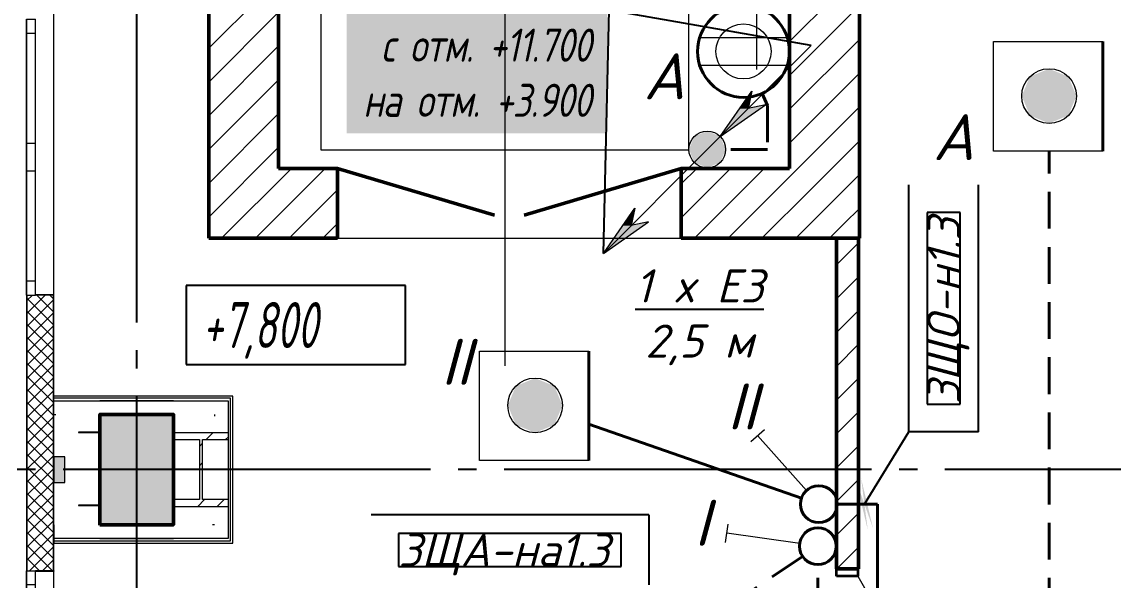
# Model space of a CAD drawing. Header units: millimetres. Extents: x 0 to 1286, y 0 to 420.
# Drawn here: x 91.9 to 151.3, y 273.6 to 303.9 of the extents above; entities that cross this region are included whole.
import ezdxf

# ---------------------------------------------------------------- set-up
doc = ezdxf.new("R2010")
doc.units = ezdxf.units.MM
for name, pattern in [('JIS_02_2.0', [3, 2, -1]), ('ГОСТ 2.303 5', [24, 20, -1.5, 1, -1.5]), ('СПКБ-0000-000-АР#003$0$Achse', [2300, 0, -800, 1500, 0]), ('СПКБ-0000-000-АР#003$0$Штриховая', [564.444447, 282.222223, -282.222223])]:
    doc.linetypes.add(name, pattern=pattern)
for name, color, linetype in [('Viewport1ForCustomObjects_0', 7, 'Continuous'), ('Viewport2ForCustomObjects_0', 7, 'Continuous'), ('Номер помещения', 7, 'Continuous'), ('СПКБ-0000-000-АР#003$0$Двери ArchiCAD', 7, 'Continuous'), ('СПКБ-0000-000-АР#003$0$Колонны новые', 7, 'Continuous'), ('СПКБ-0000-000-АР#003$0$Колонны существующие', 7, 'Continuous'), ('СПКБ-0000-000-АР#003$0$Окна ArchiCAD', 7, 'Continuous'), ('СПКБ-0000-000-АР#003$0$Перекрытие', 7, 'Continuous'), ('СПКБ-0000-000-АР#003$0$Стены', 7, 'Continuous'), ('СПКБ-0000-000-АР#003$0$Фахверк', 7, 'Continuous'), ('Строительные оси', 7, 'Continuous'), ('ЭО_АВАРИЙНОЕ ОСВЕЩЕНИЕ', 7, 'Continuous'), ('ЭО_РАБОЧЕЕ ОСВЕЩЕНИЕ', 7, 'Continuous')]:
    doc.layers.add(name, color=color, linetype=linetype)
for name, color, linetype, lineweight in [('СПКБ-0000-000-АР#003$0$0_Ном._пера__20', 1, 'Continuous', 20), ('СПКБ-0000-000-АР#003$0$Колонны новые_Ном._пера__20', 1, 'Continuous', 20), ('СПКБ-0000-000-АР#003$0$Колонны существующие_Ном._пера__141', 7, 'Continuous', 50), ('СПКБ-0000-000-АР#003$0$Окна ArchiCAD_Ном._пера__6', 5, 'Continuous', 9), ('СПКБ-0000-000-АР#003$0$Перекрытие_Ном._пера__1', 7, 'Continuous', 13), ('СПКБ-0000-000-АР#003$0$Стены_Ном._пера__1', 7, 'Continuous', 13), ('СПКБ-0000-000-АР#003$0$Стены_Ном._пера__20', 1, 'Continuous', 20), ('СПКБ-0000-000-АР#003$0$Фахверк_Ном._пера__1', 7, 'Continuous', 13)]:
    doc.layers.add(name, color=color, linetype=linetype, lineweight=lineweight)
for name, color, linetype, lineweight, true_color in [('СПКБ-0000-000-АР#003$0$0_Ном._пера__58', 7, 'Continuous', 50, 0xdf0000), ('СПКБ-0000-000-АР#003$0$Двери ArchiCAD_Ном._пера__23', 7, 'Continuous', 35, 0xff6600), ('СПКБ-0000-000-АР#003$0$Двери ArchiCAD_Ном._пера__3', 7, 'Continuous', 18, 0xff6600), ('СПКБ-0000-000-АР#003$0$Двери ArchiCAD_Ном._пера__58', 7, 'Continuous', 50, 0xdf0000), ('СПКБ-0000-000-АР#003$0$Колонны новые_Ном._пера__108', 7, 'Continuous', 13, 0xfd8379), ('СПКБ-0000-000-АР#003$0$Колонны существующие_Ном._пера__102', 7, 'Continuous', 13, 0xcccccc), ('СПКБ-0000-000-АР#003$0$Окна ArchiCAD_Ном._пера__68', 7, 'Continuous', 20, 0xfd4435), ('СПКБ-0000-000-АР#003$0$Стены_Ном._пера__58', 7, 'Continuous', 50, 0xdf0000), ('СПКБ-0000-000-АР#003$0$Стены_Ном._пера__68', 7, 'Continuous', 20, 0xfd4435), ('СПКБ-0000-000-АР#003$0$Фахверк_Ном._пера__102', 7, 'Continuous', 13, 0xcccccc)]:
    doc.layers.add(name, color=color, linetype=linetype, lineweight=lineweight, true_color=true_color)
doc.styles.add('1.8', font='isocpeui.ttf', dxfattribs={"height": 1.8})
doc.styles.add('2.5', font='isocpeui.ttf')
doc.styles.add('CustomTextStyle34', font='isocpeui.ttf', dxfattribs={"width": 0.651774, "height": 2.5})
doc.styles.add('CustomTextStyle71', font='isocpeui.ttf', dxfattribs={"width": 0.987755, "height": 1.8})
doc.styles.add('CustomTextStyle85', font='isocpeui.ttf', dxfattribs={"width": 0.987755, "height": 1.8})
pattern_1 = [(45, (0, 0), (-35.35534, 35.35534), []), (135, (0, 0), (35.35534, 35.35534), [])]
pattern_2 = [(45, (0, 0), (-91.9239, 91.9239), [])]
pattern_3 = [(0, (0, 0), (0, 173.2051), [0, -100]), (0, (50, 86.6), (0, 173.2051), [0, -100])]
pattern_4 = [(45, (0, 0), (-159.099, 159.099), []), (45, (-53.03, 53.03), (-159.099, 159.099), [])]

# ---------------------------------------------------------------- blocks, each defined once
blk = doc.blocks.new('*E601')
at = {"layer": 'Номер помещения', "color": 6, "linetype": 'Continuous'}
for p, q in [((-224.932, 168.874), (-236.871, 168.874)), ((-236.871, 168.874), (-236.871, 164.574)), ((-224.932, 164.574), (-224.932, 168.874)), ((-236.871, 164.574), (-224.932, 164.574))]:
    blk.add_line(p, q, dxfattribs=at)
at = {"layer": 'Строительные оси', "color": 3, "linetype": 'ГОСТ 2.303 5', "lineweight": 25}
for p, q in [((-239.569, 258.857), (-239.569, -45.143)), ((280.431, 158.857), (-283.569, 158.857))]:
    blk.add_line(p, q, dxfattribs=at)
at = {"layer": 'ЭО_АВАРИЙНОЕ ОСВЕЩЕНИЕ', "color": 7, "lineweight": 0}
for p, q in [((-202.848, 181.933), (-208.505, 176.276)), ((-192.924, 176.189), (-192.924, 182.139)), ((-192.924, 182.139), (-186.974, 182.139)), ((-207.798, 176.983), (-206.077, 179.441)), ((-206.077, 179.441), (-206.282, 178.499)), ((-207.798, 176.983), (-205.34, 178.704)), ((-205.34, 178.704), (-206.282, 178.499)), ((-208.505, 176.276), (-214.162, 170.619)), ((-186.974, 176.189), (-192.924, 176.189)), ((-214.162, 170.619), (-212.441, 173.077)), ((-212.441, 173.077), (-212.646, 172.135)), ((-214.162, 170.619), (-211.704, 172.34)), ((-211.704, 172.34), (-212.646, 172.135)), ((-207.505, 154.899), (-207.364, 155.889)), ((-203.474, 154.832), (-207.434, 155.394))]:
    blk.add_line(p, q, dxfattribs=at)
at = {"layer": 'ЭО_АВАРИЙНОЕ ОСВЕЩЕНИЕ', "color": 1, "lineweight": 40}
blk.add_line((-186.974, 182.139), (-186.974, 176.189), dxfattribs=at)
at = {"layer": 'ЭО_АВАРИЙНОЕ ОСВЕЩЕНИЕ', "color": 1, "linetype": 'JIS_02_2.0', "lineweight": 40}
for p, q in [((-205.513, 179.327), (-205.219, 178.67)), ((-205.219, 178.67), (-205.219, 176.276)), ((-205.219, 176.276), (-207.505, 176.276)), ((-189.899, 147.967), (-189.899, 176.189)), ((-203.314, 154.134), (-214.951, 146.303)), ((-202.484, 147.967), (-202.484, 153.692))]:
    blk.add_line(p, q, dxfattribs=at)
at = {"layer": 'ЭО_АВАРИЙНОЕ ОСВЕЩЕНИЕ', "color": 7, "lineweight": 0}
for points in [[(-208.919, 182.358), (-204.15, 182.358)], [(-208.919, 180.858), (-204.15, 180.858)]]:
    blk.add_lwpolyline(points, dxfattribs=at)
at = {"layer": 'ЭО_АВАРИЙНОЕ ОСВЕЩЕНИЕ', "color": 1, "lineweight": 40}
for centre, radius in [((-206.534, 181.608), 2.5), ((-202.484, 154.692), 1)]:
    blk.add_circle(centre, radius, dxfattribs=at)
at = {"layer": 'ЭО_АВАРИЙНОЕ ОСВЕЩЕНИЕ', "color": 7, "lineweight": 0}
for centre, radius in [((-206.534, 181.608), 1.5), ((-189.899, 179.181), 1.488), ((-208.505, 176.276), 1)]:
    blk.add_circle(centre, radius, dxfattribs=at)
at = {"layer": 'ЭО_АВАРИЙНОЕ ОСВЕЩЕНИЕ', "color": 1, "lineweight": 0}
for points in [[(-189.899, 180.669), (-190.95, 180.233), (-188.847, 180.233)], [(-190.95, 180.233), (-191.386, 179.181), (-188.411, 179.181)], [(-190.95, 180.233), (-188.847, 180.233), (-188.411, 179.181)], [(-206.077, 179.441), (-206.593, 178.704), (-206.237, 178.704)], [(-191.386, 179.181), (-190.95, 178.129), (-188.847, 178.129)], [(-191.386, 179.181), (-188.411, 179.181), (-188.847, 178.129)], [(-206.736, 178.499), (-206.282, 178.499), (-207.798, 176.983)], [(-206.282, 178.499), (-205.633, 178.499), (-207.798, 176.983)], [(-206.593, 178.704), (-206.736, 178.499), (-206.282, 178.499)], [(-206.593, 178.704), (-206.237, 178.704), (-206.282, 178.499)], [(-205.34, 178.704), (-206.282, 178.499), (-205.633, 178.499)], [(-190.95, 178.129), (-188.847, 178.129), (-189.899, 177.694)], [(-212.441, 173.077), (-212.957, 172.34), (-212.601, 172.34)], [(-212.957, 172.34), (-213.1, 172.135), (-212.646, 172.135)], [(-212.957, 172.34), (-212.601, 172.34), (-212.646, 172.135)], [(-211.704, 172.34), (-212.646, 172.135), (-211.997, 172.135)], [(-213.1, 172.135), (-212.646, 172.135), (-214.162, 170.619)], [(-212.646, 172.135), (-211.997, 172.135), (-214.162, 170.619)]]:
    blk.add_solid(points, dxfattribs=at)
at = {"layer": 'ЭО_АВАРИЙНОЕ ОСВЕЩЕНИЕ', "color": 1, "lineweight": 60}
for points in [[(-208.505, 177.276), (-209.212, 176.983), (-207.798, 176.983)], [(-209.212, 176.983), (-209.505, 176.276), (-207.505, 176.276)], [(-209.212, 176.983), (-207.798, 176.983), (-207.505, 176.276)], [(-209.505, 176.276), (-209.212, 175.569), (-207.798, 175.569)], [(-209.505, 176.276), (-207.505, 176.276), (-207.798, 175.569)], [(-209.212, 175.569), (-207.798, 175.569), (-208.505, 175.276)]]:
    blk.add_solid(points, dxfattribs=at)
at = {"layer": 'ЭО_РАБОЧЕЕ ОСВЕЩЕНИЕ', "color": 7, "lineweight": 0}
for p, q in [((-220.901, 159.356), (-220.901, 165.306)), ((-220.901, 165.306), (-214.951, 165.306)), ((-206.137, 160.38), (-205.391, 161.046)), ((-203.101, 157.728), (-205.764, 160.713)), ((-214.951, 159.356), (-220.901, 159.356))]:
    blk.add_line(p, q, dxfattribs=at)
at = {"layer": 'ЭО_РАБОЧЕЕ ОСВЕЩЕНИЕ', "color": 5, "lineweight": 40}
for p, q in [((-214.951, 165.306), (-214.951, 159.356)), ((-203.38, 157.31), (-214.951, 161.332)), ((-199.237, 156.982), (-201.435, 156.982)), ((-199.237, 150.477), (-199.237, 156.982))]:
    blk.add_line(p, q, dxfattribs=at)
at = {"layer": 'ЭО_РАБОЧЕЕ ОСВЕЩЕНИЕ', "color": 7, "lineweight": 0}
blk.add_circle((-217.877, 162.349), 1.488, dxfattribs=at)
at = {"layer": 'ЭО_РАБОЧЕЕ ОСВЕЩЕНИЕ', "color": 5, "lineweight": 40}
blk.add_circle((-202.435, 156.982), 1, dxfattribs=at)
at = {"layer": 'ЭО_РАБОЧЕЕ ОСВЕЩЕНИЕ', "color": 5, "lineweight": 0}
for points in [[(-218.928, 163.4), (-219.364, 162.349), (-216.389, 162.349)], [(-217.877, 163.836), (-218.928, 163.4), (-216.825, 163.4)], [(-218.928, 163.4), (-216.825, 163.4), (-216.389, 162.349)], [(-219.364, 162.349), (-218.928, 161.297), (-216.825, 161.297)], [(-219.364, 162.349), (-216.389, 162.349), (-216.825, 161.297)], [(-218.928, 161.297), (-216.825, 161.297), (-217.877, 160.861)]]:
    blk.add_solid(points, dxfattribs=at)
at = {"layer": 'Номер помещения', "color": 0, "linetype": 'Continuous', "style": 'CustomTextStyle34', "width": 0.651774}
blk.add_text('+7,800', height=2.5, dxfattribs=at).set_placement((-235.971, 165.474))
blk = doc.blocks.new('СПКБ-0000-000-АР#003$0$Перекрытие_1', base_point=(-24406.7, -2530.3))
at = {"layer": 'СПКБ-0000-000-АР#003$0$Перекрытие_Ном._пера__1', "color": 7, "linetype": 'Continuous', "lineweight": 13, "flags": 128}
blk.add_lwpolyline([(-24406.7, -2530.3), (-24406.7, 18886.6), (-23563.9, 18885.7), (-23563.9, 17144.7), (-22883.9, 17144.7), (-20992.9, 17144.7), (-20022.9, 17144.7), (-20022.9, 20246.7), (-17951.9, 20246.7), (-17956.9, 23688.1), (-17956.9, 25286.1), (17852.7, 25286.1), (17852.7, -2530.3), (5843.1, -2530.3), (243.1, -2530.3)], close=True, dxfattribs=at)
blk = doc.blocks.new('СПКБ-0000-000-АР#003$0$Двустворчатое Окно 19')
at = {"layer": 'СПКБ-0000-000-АР#003$0$Окна ArchiCAD_Ном._пера__6', "color": 5, "linetype": 'Continuous', "lineweight": 9}
for p, q in [((-747, 100), (747, 100)), ((-750, 0), (-675, 0)), ((-675, 0), (-675, -50)), ((-675, 0), (-75, 0)), ((-75, -50), (-75, 0)), ((-75, 0), (0, 0)), ((0, 0), (75, 0)), ((75, 0), (75, -50)), ((75, 0), (675, 0)), ((675, -50), (675, 0)), ((675, 0), (750, 0)), ((-750, -50), (750, -50)), ((-675, -50), (-750, -50)), ((-75, -50), (-675, -50)), ((0, -50), (-75, -50)), ((75, -50), (0, -50)), ((675, -50), (75, -50)), ((750, -50), (675, -50))]:
    blk.add_line(p, q, dxfattribs=at)
at = {"layer": 'СПКБ-0000-000-АР#003$0$Окна ArchiCAD_Ном._пера__68', "color": 20, "linetype": 'Continuous', "lineweight": 20, "true_color": 0xfd4435}
for p, q in [((-750, -47), (-750, 0)), ((750, -47), (750, 0)), ((-750, -50), (-750, -47)), ((750, -50), (750, -47))]:
    blk.add_line(p, q, dxfattribs=at)
blk = doc.blocks.new('СПКБ-0000-000-АР#003$0$Стена_2', base_point=(-24406.7, 25306.1))
at = {"layer": 'СПКБ-0000-000-АР#003$0$Стены_Ном._пера__68', "linetype": 'Continuous', "lineweight": 20, "true_color": 0xfd4435}
for points in [[(-24556.7, 15955.7), (-24553.7, 15955.7), (-24553.7, 16835.7), (-24556.7, 16835.7)], [(-24406.7, 16835.7), (-24406.7, 16838.7), (-24506.7, 16838.7), (-24506.7, 16835.7), (-24409.7, 16835.7)], [(-24409.7, 15955.7), (-24406.7, 15955.7), (-24406.7, 16835.7), (-24409.7, 16835.7)], [(-24556.7, 15955.7), (-24556.7, 15815.7), (-24553.7, 15815.7), (-24553.7, 15955.7)], [(-24409.7, 15815.7), (-24406.9, 15815.7), (-24406.9, 15955.7), (-24409.7, 15955.7)], [(-24556.7, 15815.7), (-24556.7, 15335.7), (-24553.7, 15335.7), (-24553.7, 15815.7)], [(-24406.7, 15815.7), (-24409.7, 15815.7), (-24409.7, 15335.7), (-24406.7, 15335.7)], [(-24406.7, 15332.7), (-24406.7, 15335.7), (-24409.7, 15335.7), (-24506.7, 15335.7), (-24506.7, 15332.7)]]:
    blk.add_hatch(color=20, dxfattribs=at).paths.add_polyline_path(points)
h = blk.add_hatch(dxfattribs=at)
h.set_pattern_fill('СЕТКА_5X5_ДИАГОНАЛЬНАЯ', color=20, style=0, pattern_type=2)
h.set_pattern_definition(pattern_1)
h.paths.add_polyline_path([(-24553.7, 15955.7), (-24409.7, 15955.7), (-24409.7, 16835.7), (-24506.7, 16835.7), (-24553.7, 16835.7)])
h = blk.add_hatch(dxfattribs=at)
h.set_pattern_fill('СЕТКА_5X5_ДИАГОНАЛЬНАЯ', color=20, style=0, pattern_type=2)
h.set_pattern_definition(pattern_1)
h.paths.add_polyline_path([(-24553.7, 15955.7), (-24553.7, 15815.7), (-24409.7, 15815.7), (-24409.7, 15955.7)])
h = blk.add_hatch(dxfattribs=at)
h.set_pattern_fill('СЕТКА_5X5_ДИАГОНАЛЬНАЯ', color=20, style=0, pattern_type=2)
h.set_pattern_definition(pattern_1)
h.paths.add_polyline_path([(-24553.7, 15335.7), (-24506.7, 15335.7), (-24409.7, 15335.7), (-24409.7, 15815.7), (-24553.7, 15815.7)])
at = {"layer": 'СПКБ-0000-000-АР#003$0$Стены_Ном._пера__68', "color": 20, "linetype": 'Continuous', "lineweight": 20, "true_color": 0xfd4435}
for p, q in [((-24556.7, 16835.7), (-24553.7, 16835.7)), ((-24553.7, 16835.7), (-24553.7, 15955.7)), ((-24553.7, 16835.7), (-24506.7, 16835.7)), ((-24506.7, 16838.7), (-24406.7, 16838.7)), ((-24506.7, 16835.7), (-24506.7, 16838.7)), ((-24409.7, 16835.7), (-24506.7, 16835.7)), ((-24409.7, 15955.7), (-24409.7, 16835.7)), ((-24406.7, 16835.7), (-24406.7, 16838.7)), ((-24553.7, 15955.7), (-24553.7, 15815.7)), ((-24409.7, 15815.7), (-24409.7, 15955.7)), ((-24553.7, 15815.7), (-24553.7, 15335.7)), ((-24409.7, 15335.7), (-24409.7, 15815.7)), ((-24556.7, 15335.7), (-24553.7, 15335.7)), ((-24553.7, 15335.7), (-24506.7, 15335.7)), ((-24506.7, 15335.7), (-24506.7, 15332.7)), ((-24409.7, 15335.7), (-24506.7, 15335.7)), ((-24506.7, 15332.7), (-24406.7, 15332.7)), ((-24406.7, 15335.7), (-24406.7, 15332.7))]:
    blk.add_line(p, q, dxfattribs=at)
at = {"layer": 'СПКБ-0000-000-АР#003$0$Стены_Ном._пера__68', "color": 20, "linetype": 'Continuous', "lineweight": 20, "true_color": 0xfd4435, "flags": 128}
for points in [[(-24556.7, 16835.7), (-24556.7, 15335.7)], [(-24406.7, 15955.7), (-24406.7, 16835.7)], [(-24406.7, 15335.7), (-24406.7, 15815.7)]]:
    blk.add_lwpolyline(points, dxfattribs=at)
at = {"layer": 'СПКБ-0000-000-АР#003$0$Окна ArchiCAD', "color": 5, "linetype": 'Continuous', "lineweight": 9, "xscale": -1, "zscale": 1000, "rotation": 270}
for p in [(-24506.7, 17585.7), (-24506.7, 14585.7)]:
    blk.add_blockref('СПКБ-0000-000-АР#003$0$Двустворчатое Окно 19', p, dxfattribs=at)
blk = doc.blocks.new('СПКБ-0000-000-АР#003$0$Стена_40', base_point=(-23183.9, 20626.7))
at = {"layer": 'СПКБ-0000-000-АР#003$0$Стены_Ном._пера__20', "linetype": 'Continuous', "lineweight": 20}
h = blk.add_hatch(dxfattribs=at)
h.set_pattern_fill('КИРПИЧ_ОБЫКНОВЕННЫЙ', color=1, style=0, pattern_type=2)
h.set_pattern_definition(pattern_2)
h.paths.add_polyline_path([(-23563.9, 20246.7), (-23563.9, 17144.7), (-23183.9, 17524.7), (-23183.9, 20246.7)])
at = {"layer": 'СПКБ-0000-000-АР#003$0$Стены_Ном._пера__58', "color": 12, "linetype": 'Continuous', "lineweight": 50, "true_color": 0xdf0000, "flags": 128}
for points in [[(-23563.9, 20246.7), (-23563.9, 17144.7)], [(-23183.9, 17524.7), (-23183.9, 20246.7)]]:
    blk.add_lwpolyline(points, dxfattribs=at)
blk = doc.blocks.new('СПКБ-0000-000-АР#003$0$Простой Проем Двери_2')
at = {"layer": 'СПКБ-0000-000-АР#003$0$Двери ArchiCAD_Ном._пера__58', "color": 12, "linetype": 'Continuous', "lineweight": 50, "true_color": 0xdf0000}
for p, q in [((-935, -380), (-935, 0)), ((935, -380), (935, 0))]:
    blk.add_line(p, q, dxfattribs=at)
blk = doc.blocks.new('СПКБ-0000-000-АР#003$0$Стена_41', base_point=(-23183.9, 17524.7))
at = {"layer": 'СПКБ-0000-000-АР#003$0$Стены_Ном._пера__20', "linetype": 'Continuous', "lineweight": 20}
h = blk.add_hatch(dxfattribs=at)
h.set_pattern_fill('КИРПИЧ_ОБЫКНОВЕННЫЙ', color=1, style=0, pattern_type=2)
h.set_pattern_definition(pattern_2)
h.paths.add_polyline_path([(-22862.9, 17144.7), (-22862.9, 17524.7), (-23183.9, 17524.7), (-23563.9, 17144.7)])
h = blk.add_hatch(dxfattribs=at)
h.set_pattern_fill('КИРПИЧ_ОБЫКНОВЕННЫЙ', color=1, style=0, pattern_type=2)
h.set_pattern_definition(pattern_2)
h.paths.add_polyline_path([(-20022.9, 17144.7), (-20402.9, 17524.7), (-20992.9, 17524.7), (-20992.9, 17144.7)])
at = {"layer": 'СПКБ-0000-000-АР#003$0$Стены_Ном._пера__58', "color": 12, "linetype": 'Continuous', "lineweight": 50, "true_color": 0xdf0000, "flags": 128}
for points in [[(-22862.9, 17524.7), (-23183.9, 17524.7)], [(-20402.9, 17524.7), (-20992.9, 17524.7)], [(-23563.9, 17144.7), (-22862.9, 17144.7)], [(-20992.9, 17144.7), (-20022.9, 17144.7)]]:
    blk.add_lwpolyline(points, dxfattribs=at)
at = {"layer": 'СПКБ-0000-000-АР#003$0$Двери ArchiCAD', "color": 21, "linetype": 'Continuous', "lineweight": 18, "true_color": 0xff9955, "xscale": -1, "zscale": 1000, "rotation": 180}
blk.add_blockref('СПКБ-0000-000-АР#003$0$Простой Проем Двери_2', (-21927.9, 17144.7), dxfattribs=at)
blk = doc.blocks.new('СПКБ-0000-000-АР#003$0$Стена_42', base_point=(-20402.9, 17524.7))
at = {"layer": 'СПКБ-0000-000-АР#003$0$Стены_Ном._пера__20', "linetype": 'Continuous', "lineweight": 20}
h = blk.add_hatch(dxfattribs=at)
h.set_pattern_fill('КИРПИЧ_ОБЫКНОВЕННЫЙ', color=1, style=0, pattern_type=2)
h.set_pattern_definition(pattern_2)
h.paths.add_polyline_path([(-20022.9, 17144.7), (-20022.9, 20246.7), (-20402.9, 20246.7), (-20402.9, 17524.7)])
at = {"layer": 'СПКБ-0000-000-АР#003$0$Стены_Ном._пера__58', "color": 12, "linetype": 'Continuous', "lineweight": 50, "true_color": 0xdf0000, "flags": 128}
for points in [[(-20402.9, 20246.7), (-20402.9, 17524.7)], [(-20022.9, 17144.7), (-20022.9, 20246.7)]]:
    blk.add_lwpolyline(points, dxfattribs=at)
blk = doc.blocks.new('СПКБ-0000-000-АР#003$0$Двупольная Дверь 19_5')
at = {"layer": 'СПКБ-0000-000-АР#003$0$Двери ArchiCAD_Ном._пера__23', "color": 30, "linetype": 'Continuous', "lineweight": 35, "true_color": 0xff6600}
for p, q in [((-660, 0), (-700, 0)), ((-700, 0), (-700, -115)), ((-660, -115), (-660, 0)), ((700, 0), (660, 0)), ((660, 0), (660, -115)), ((700, -115), (700, 0)), ((-700, -115), (-660, -115)), ((660, -115), (700, -115))]:
    blk.add_line(p, q, dxfattribs=at)
at = {"layer": 'СПКБ-0000-000-АР#003$0$Двери ArchiCAD_Ном._пера__3', "color": 30, "linetype": 'Continuous', "lineweight": 18, "true_color": 0xff6600}
for p, q in [((-660, 0), (-88.4, 330)), ((660, 0), (88.4, 330))]:
    blk.add_line(p, q, dxfattribs=at)
for centre, start, end in [((-660, 0), 0, 30), ((660, 0), 150, 180)]:
    blk.add_arc(centre, 660, start, end, dxfattribs=at)
at = {"layer": 'СПКБ-0000-000-АР#003$0$Двери ArchiCAD_Ном._пера__58', "color": 12, "linetype": 'Continuous', "lineweight": 50, "true_color": 0xdf0000}
for p, q in [((-700, 5), (-737, 5)), ((-700, 0), (-700, 5)), ((-700, -115), (-700, 0)), ((700, 0), (700, 5)), ((700, 5), (737, 5)), ((700, -115), (700, 0)), ((-700, -115), (-737, -115)), ((700, -115), (737, -115))]:
    blk.add_line(p, q, dxfattribs=at)
blk = doc.blocks.new('СПКБ-0000-000-АР#003$0$Стена_54', base_point=(-20026.9, 17144.7))
at = {"layer": 'СПКБ-0000-000-АР#003$0$Стены_Ном._пера__20', "linetype": 'Continuous', "lineweight": 20}
h = blk.add_hatch(dxfattribs=at)
h.set_pattern_fill('КИРПИЧ_ОБЫКНОВЕННЫЙ', color=1, style=0, pattern_type=2)
h.set_pattern_definition(pattern_2)
h.paths.add_polyline_path([(-20146.9, 17144.7), (-20146.9, 15346.1), (-20031.9, 15346.1), (-20026.9, 15346.1), (-20026.9, 17144.7)])
h = blk.add_hatch(dxfattribs=at)
h.set_pattern_fill('КИРПИЧ_ОБЫКНОВЕННЫЙ', color=1, style=0, pattern_type=2)
h.set_pattern_definition(pattern_2)
h.paths.add_polyline_path([(-20146.9, 13535.8), (-20026.9, 13415.8), (-20026.9, 13946.1), (-20031.9, 13946.1), (-20146.9, 13946.1)])
at = {"layer": 'СПКБ-0000-000-АР#003$0$Стены_Ном._пера__58', "color": 12, "linetype": 'Continuous', "lineweight": 50, "true_color": 0xdf0000}
for p, q in [((-20146.9, 15346.1), (-20146.9, 15383.1)), ((-20146.9, 15346.1), (-20031.9, 15346.1)), ((-20031.9, 15346.1), (-20026.9, 15346.1)), ((-20026.9, 15346.1), (-20026.9, 15383.1)), ((-20146.9, 13946.1), (-20146.9, 13909.1)), ((-20146.9, 13946.1), (-20031.9, 13946.1)), ((-20031.9, 13946.1), (-20026.9, 13946.1)), ((-20026.9, 13946.1), (-20026.9, 13909.1))]:
    blk.add_line(p, q, dxfattribs=at)
at = {"layer": 'СПКБ-0000-000-АР#003$0$Стены_Ном._пера__58', "color": 12, "linetype": 'Continuous', "lineweight": 50, "true_color": 0xdf0000, "flags": 128}
for points in [[(-20146.9, 17144.7), (-20146.9, 15346.1)], [(-20026.9, 17144.7), (-20146.9, 17144.7)], [(-20026.9, 15346.1), (-20026.9, 17144.7)], [(-20146.9, 13946.1), (-20146.9, 13535.8)], [(-20026.9, 13415.8), (-20026.9, 13946.1)]]:
    blk.add_lwpolyline(points, dxfattribs=at)
at = {"layer": 'СПКБ-0000-000-АР#003$0$Двери ArchiCAD', "color": 21, "linetype": 'Continuous', "lineweight": 18, "true_color": 0xff9955, "xscale": -1, "zscale": 1000, "rotation": 270}
blk.add_blockref('СПКБ-0000-000-АР#003$0$Двупольная Дверь 19_5', (-20031.9, 14646.1), dxfattribs=at)
blk = doc.blocks.new('СПКБ-0000-000-АР#003$0$Стена_97', base_point=(-24406.7, 15585.7))
at = {"layer": 'СПКБ-0000-000-АР#003$0$Стены_Ном._пера__20', "linetype": 'Continuous', "lineweight": 20}
h = blk.add_hatch(dxfattribs=at)
h.set_pattern_fill('ШТУКАТУРКА', color=1, style=0, pattern_type=2)
h.set_pattern_definition(pattern_3)
h.paths.add_polyline_path([(-24156.9, 15510.7), (-24406.7, 15510.7), (-24406.7, 15497.7), (-24156.9, 15497.7)])
h = blk.add_hatch(dxfattribs=at)
h.set_pattern_fill('ШТУКАТУРКА', color=1, style=0, pattern_type=2)
h.set_pattern_definition(pattern_3)
h.paths.add_polyline_path([(-24156.9, 15497.7), (-23756.9, 15497.7), (-23756.9, 15510.7), (-24156.9, 15510.7)])
h = blk.add_hatch(dxfattribs=at)
h.set_pattern_fill('ШТУКАТУРКА', color=1, style=0, pattern_type=2)
h.set_pattern_definition(pattern_3)
h.paths.add_polyline_path([(-23458.8, 15510.7), (-23756.9, 15510.7), (-23756.9, 15497.7), (-23445.8, 15497.7)])
h = blk.add_hatch(dxfattribs=at)
h.set_pattern_fill('ШТУКАТУРКА', color=1, style=0, pattern_type=2)
h.set_pattern_definition(pattern_3)
h.paths.add_polyline_path([(-24406.7, 15485.7), (-24156.9, 15485.7), (-24156.9, 15497.7), (-24406.7, 15497.7)])
h = blk.add_hatch(dxfattribs=at)
h.set_pattern_fill('ШТУКАТУРКА', color=1, style=0, pattern_type=2)
h.set_pattern_definition(pattern_3)
h.paths.add_polyline_path([(-24156.9, 15485.7), (-23756.9, 15485.7), (-23756.9, 15497.7), (-24156.9, 15497.7)])
h = blk.add_hatch(dxfattribs=at)
h.set_pattern_fill('ШТУКАТУРКА', color=1, style=0, pattern_type=2)
h.set_pattern_definition(pattern_3)
h.paths.add_polyline_path([(-23756.9, 15485.7), (-23433.8, 15485.7), (-23445.8, 15497.7), (-23756.9, 15497.7)])
at = {"layer": 'СПКБ-0000-000-АР#003$0$Стены_Ном._пера__1', "color": 7, "linetype": 'СПКБ-0000-000-АР#003$0$Achse', "lineweight": 13, "flags": 128}
for points in [[(-24156.9, 15585.7), (-24406.7, 15585.7)], [(-23533.8, 15585.7), (-23756.9, 15585.7)]]:
    blk.add_lwpolyline(points, dxfattribs=at)
at = {"layer": 'СПКБ-0000-000-АР#003$0$Стены_Ном._пера__1', "color": 7, "linetype": 'Continuous', "lineweight": 13, "flags": 128}
blk.add_lwpolyline([(-24406.7, 15585.7), (-24406.7, 15510.7)], dxfattribs=at)
at = {"layer": 'СПКБ-0000-000-АР#003$0$Стены_Ном._пера__20', "color": 1, "linetype": 'Continuous', "lineweight": 20, "flags": 128}
for points in [[(-24406.7, 15510.7), (-24406.7, 15497.7)], [(-24406.7, 15497.7), (-24406.7, 15485.7)], [(-24406.7, 15485.7), (-23433.8, 15485.7)]]:
    blk.add_lwpolyline(points, dxfattribs=at)
at = {"layer": 'СПКБ-0000-000-АР#003$0$Стены_Ном._пера__68', "color": 20, "linetype": 'Continuous', "lineweight": 20, "true_color": 0xfd4435}
for p, q in [((-24156.9, 15510.7), (-24406.7, 15510.7)), ((-24156.9, 15510.7), (-23756.9, 15510.7)), ((-23756.9, 15510.7), (-24156.9, 15510.7)), ((-23458.8, 15510.7), (-23756.9, 15510.7)), ((-24406.7, 15497.7), (-24156.9, 15497.7)), ((-24156.9, 15497.7), (-23756.9, 15497.7)), ((-23756.9, 15497.7), (-23445.8, 15497.7))]:
    blk.add_line(p, q, dxfattribs=at)
blk = doc.blocks.new('СПКБ-0000-000-АР#003$0$Стена_98', base_point=(-23533.8, 15585.7))
at = {"layer": 'СПКБ-0000-000-АР#003$0$Стены_Ном._пера__20', "linetype": 'Continuous', "lineweight": 20}
h = blk.add_hatch(dxfattribs=at)
h.set_pattern_fill('ШТУКАТУРКА', color=1, style=0, pattern_type=2)
h.set_pattern_definition(pattern_3)
h.paths.add_polyline_path([(-23433.8, 15485.7), (-23433.8, 16285.7), (-23445.8, 16273.7), (-23445.8, 15497.7)])
h = blk.add_hatch(dxfattribs=at)
h.set_pattern_fill('ШТУКАТУРКА', color=1, style=0, pattern_type=2)
h.set_pattern_definition(pattern_3)
h.paths.add_polyline_path([(-23458.8, 16260.7), (-23458.8, 15510.7), (-23445.8, 15497.7), (-23445.8, 16273.7)])
at = {"layer": 'СПКБ-0000-000-АР#003$0$Стены_Ном._пера__1', "color": 7, "linetype": 'СПКБ-0000-000-АР#003$0$Achse', "lineweight": 13, "flags": 128}
blk.add_lwpolyline([(-23533.8, 16185.7), (-23533.8, 15585.7)], dxfattribs=at)
at = {"layer": 'СПКБ-0000-000-АР#003$0$Стены_Ном._пера__20', "color": 1, "linetype": 'Continuous', "lineweight": 20, "flags": 128}
blk.add_lwpolyline([(-23433.8, 15485.7), (-23433.8, 16285.7)], dxfattribs=at)
at = {"layer": 'СПКБ-0000-000-АР#003$0$Стены_Ном._пера__68', "color": 20, "linetype": 'Continuous', "lineweight": 20, "true_color": 0xfd4435}
for p, q in [((-23458.8, 16260.7), (-23458.8, 15510.7)), ((-23445.8, 15497.7), (-23445.8, 16273.7))]:
    blk.add_line(p, q, dxfattribs=at)
blk = doc.blocks.new('СПКБ-0000-000-АР#003$0$Стена_99', base_point=(-24406.7, 16185.7))
at = {"layer": 'СПКБ-0000-000-АР#003$0$Стены_Ном._пера__20', "linetype": 'Continuous', "lineweight": 20}
h = blk.add_hatch(dxfattribs=at)
h.set_pattern_fill('ШТУКАТУРКА', color=1, style=0, pattern_type=2)
h.set_pattern_definition(pattern_3)
h.paths.add_polyline_path([(-24156.9, 16285.7), (-24406.7, 16285.7), (-24406.7, 16273.7), (-24156.9, 16273.7)])
h = blk.add_hatch(dxfattribs=at)
h.set_pattern_fill('ШТУКАТУРКА', color=1, style=0, pattern_type=2)
h.set_pattern_definition(pattern_3)
h.paths.add_polyline_path([(-23756.9, 16285.7), (-24156.9, 16285.7), (-24156.9, 16273.7), (-23756.9, 16273.7)])
h = blk.add_hatch(dxfattribs=at)
h.set_pattern_fill('ШТУКАТУРКА', color=1, style=0, pattern_type=2)
h.set_pattern_definition(pattern_3)
h.paths.add_polyline_path([(-23433.8, 16285.7), (-23756.9, 16285.7), (-23756.9, 16273.7), (-23445.8, 16273.7)])
h = blk.add_hatch(dxfattribs=at)
h.set_pattern_fill('ШТУКАТУРКА', color=1, style=0, pattern_type=2)
h.set_pattern_definition(pattern_3)
h.paths.add_polyline_path([(-24406.7, 16260.7), (-24156.9, 16260.7), (-24156.9, 16273.7), (-24406.7, 16273.7)])
h = blk.add_hatch(dxfattribs=at)
h.set_pattern_fill('ШТУКАТУРКА', color=1, style=0, pattern_type=2)
h.set_pattern_definition(pattern_3)
h.paths.add_polyline_path([(-23756.9, 16273.7), (-24156.9, 16273.7), (-24156.9, 16260.7), (-23756.9, 16260.7)])
h = blk.add_hatch(dxfattribs=at)
h.set_pattern_fill('ШТУКАТУРКА', color=1, style=0, pattern_type=2)
h.set_pattern_definition(pattern_3)
h.paths.add_polyline_path([(-23756.9, 16260.7), (-23458.8, 16260.7), (-23445.8, 16273.7), (-23756.9, 16273.7)])
at = {"layer": 'СПКБ-0000-000-АР#003$0$Стены_Ном._пера__1', "color": 7, "linetype": 'Continuous', "lineweight": 13, "flags": 128}
blk.add_lwpolyline([(-24406.7, 16185.7), (-24406.7, 16260.7)], dxfattribs=at)
at = {"layer": 'СПКБ-0000-000-АР#003$0$Стены_Ном._пера__1', "color": 7, "linetype": 'СПКБ-0000-000-АР#003$0$Achse', "lineweight": 13, "flags": 128}
for points in [[(-24406.7, 16185.7), (-24156.9, 16185.7)], [(-23756.9, 16185.7), (-23533.8, 16185.7)]]:
    blk.add_lwpolyline(points, dxfattribs=at)
at = {"layer": 'СПКБ-0000-000-АР#003$0$Стены_Ном._пера__20', "color": 1, "linetype": 'Continuous', "lineweight": 20, "flags": 128}
for points in [[(-23433.8, 16285.7), (-24406.7, 16285.7)], [(-24406.7, 16273.7), (-24406.7, 16285.7)], [(-24406.7, 16260.7), (-24406.7, 16273.7)]]:
    blk.add_lwpolyline(points, dxfattribs=at)
at = {"layer": 'СПКБ-0000-000-АР#003$0$Стены_Ном._пера__68', "color": 20, "linetype": 'Continuous', "lineweight": 20, "true_color": 0xfd4435}
for p, q in [((-24156.9, 16273.7), (-24406.7, 16273.7)), ((-24406.7, 16260.7), (-24156.9, 16260.7)), ((-23756.9, 16273.7), (-24156.9, 16273.7)), ((-23756.9, 16260.7), (-24156.9, 16260.7)), ((-24156.9, 16260.7), (-23756.9, 16260.7)), ((-23445.8, 16273.7), (-23756.9, 16273.7)), ((-23756.9, 16260.7), (-23458.8, 16260.7))]:
    blk.add_line(p, q, dxfattribs=at)
blk = doc.blocks.new('СПКБ-0000-000-АР#003$0$Колонна_11', base_point=(-23956.9, 15885.7))
at = {"layer": 'СПКБ-0000-000-АР#003$0$Колонны существующие_Ном._пера__102', "linetype": 'Continuous', "lineweight": 13, "true_color": 0xcccccc}
blk.add_hatch(color=254, dxfattribs=at).paths.add_polyline_path([(-24156.9, 15585.7), (-23756.9, 15585.7), (-23756.9, 16185.7), (-24156.9, 16185.7)])
at = {"layer": 'СПКБ-0000-000-АР#003$0$Колонны существующие_Ном._пера__141', "color": 7, "linetype": 'Continuous', "lineweight": 50, "flags": 128}
blk.add_lwpolyline([(-24156.9, 15585.7), (-23756.9, 15585.7), (-23756.9, 16185.7), (-24156.9, 16185.7)], close=True, dxfattribs=at)
blk = doc.blocks.new('СПКБ-0000-000-АР#003$0$Колонна_69', base_point=(-23606.9, 15885.7))
at = {"layer": 'СПКБ-0000-000-АР#003$0$Колонны новые_Ном._пера__108', "linetype": 'Continuous', "lineweight": 13, "true_color": 0xfd8379}
h = blk.add_hatch(dxfattribs=at)
h.set_pattern_fill('СТАЛЬ', color=11, style=0, pattern_type=2)
h.set_pattern_definition(pattern_4)
h.paths.add_polyline_path([(-23756.9, 15685.7), (-23456.9, 15685.7), (-23456.9, 15722.4), (-23598.1, 15722.4), (-23598.1, 16049.1), (-23456.9, 16049.1), (-23456.9, 16085.7), (-23756.9, 16085.7), (-23756.9, 16049.1), (-23615.6, 16049.1), (-23615.6, 15722.4), (-23756.9, 15722.4)])
at = {"layer": 'СПКБ-0000-000-АР#003$0$Колонны новые_Ном._пера__20', "color": 1, "linetype": 'Continuous', "lineweight": 20}
for p, q in [((-23456.9, 16085.7), (-23756.9, 16085.7)), ((-23756.9, 16085.7), (-23756.9, 16049.1)), ((-23756.9, 16049.1), (-23615.6, 16049.1)), ((-23615.6, 16049.1), (-23615.6, 15722.4)), ((-23598.1, 15722.4), (-23598.1, 16049.1)), ((-23598.1, 16049.1), (-23456.9, 16049.1)), ((-23456.9, 16049.1), (-23456.9, 16085.7)), ((-23615.6, 15722.4), (-23756.9, 15722.4)), ((-23756.9, 15722.4), (-23756.9, 15685.7)), ((-23756.9, 15685.7), (-23456.9, 15685.7)), ((-23456.9, 15722.4), (-23598.1, 15722.4)), ((-23456.9, 15685.7), (-23456.9, 15722.4))]:
    blk.add_line(p, q, dxfattribs=at)
blk = doc.blocks.new('СПКБ-0000-000-АР#003$0$Колонна_70', base_point=(-24213.9, 15690.3))
at = {"layer": 'СПКБ-0000-000-АР#003$0$Колонны новые_Ном._пера__108', "linetype": 'Continuous', "lineweight": 13, "true_color": 0xfd8379}
h = blk.add_hatch(dxfattribs=at)
h.set_pattern_fill('СТАЛЬ', color=11, style=0, pattern_type=2)
h.set_pattern_definition(pattern_4)
h.paths.add_polyline_path([(-24272.8, 16090.3), (-24272.8, 16088.3), (-24159.8, 16088.3), (-24159.8, 15692.3), (-24272.8, 15692.3), (-24272.8, 15690.3), (-24159.8, 15690.3), (-24157.8, 15690.3), (-24157.8, 15692.3), (-24157.8, 16088.3), (-24157.8, 16090.3), (-24159.8, 16090.3)])
at = {"layer": 'СПКБ-0000-000-АР#003$0$Колонны новые_Ном._пера__20', "color": 1, "linetype": 'Continuous', "lineweight": 20}
for p, q in [((-24272.8, 16090.3), (-24272.8, 16088.3)), ((-24159.8, 16090.3), (-24272.8, 16090.3)), ((-24272.8, 16088.3), (-24159.8, 16088.3)), ((-24157.8, 16090.3), (-24159.8, 16090.3)), ((-24159.8, 16088.3), (-24159.8, 15692.3)), ((-24157.8, 16088.3), (-24157.8, 16090.3)), ((-24157.8, 15692.3), (-24157.8, 16088.3)), ((-24159.8, 15692.3), (-24272.8, 15692.3)), ((-24272.8, 15692.3), (-24272.8, 15690.3)), ((-24272.8, 15690.3), (-24159.8, 15690.3)), ((-24159.8, 15690.3), (-24157.8, 15690.3)), ((-24157.8, 15690.3), (-24157.8, 15692.3))]:
    blk.add_line(p, q, dxfattribs=at)
blk = doc.blocks.new('СПКБ-0000-000-АР#003$0$Колонна_154', base_point=(-24376.9, 15885.7))
at = {"layer": 'СПКБ-0000-000-АР#003$0$Фахверк_Ном._пера__102', "linetype": 'Continuous', "lineweight": 13, "true_color": 0xcccccc}
blk.add_hatch(color=254, dxfattribs=at).paths.add_polyline_path([(-24406.9, 15955.7), (-24406.9, 15815.7), (-24346.9, 15815.7), (-24346.9, 15955.7)])
at = {"layer": 'СПКБ-0000-000-АР#003$0$Фахверк_Ном._пера__1', "color": 7, "linetype": 'Continuous', "lineweight": 13, "flags": 128}
blk.add_lwpolyline([(-24406.9, 15955.7), (-24406.9, 15815.7), (-24346.9, 15815.7), (-24346.9, 15955.7)], close=True, dxfattribs=at)
blk = doc.blocks.new('*E600')
at = {"layer": 'СПКБ-0000-000-АР#003$0$0_Ном._пера__20', "color": 1, "linetype": 'СПКБ-0000-000-АР#003$0$Штриховая', "lineweight": 20}
for p, q in [((26.04, 234.235), (26.04, 191.349)), ((39.74, 234.235), (39.74, 207.476))]:
    blk.add_line(p, q, dxfattribs=at)
at = {"layer": 'СПКБ-0000-000-АР#003$0$0_Ном._пера__20', "color": 1, "linetype": 'Continuous', "lineweight": 20}
for p, q in [((16.04, 203.089), (16.04, 228.089)), ((36.04, 228.089), (36.04, 203.089)), ((36.04, 203.089), (16.04, 203.089))]:
    blk.add_line(p, q, dxfattribs=at)
at = {"layer": 'СПКБ-0000-000-АР#003$0$0_Ном._пера__58', "color": 12, "linetype": 'Continuous', "lineweight": 50, "true_color": 0xdf0000}
for p, q in [((16.939, 202.091), (25.479, 199.549)), ((35.639, 202.091), (27.099, 199.549))]:
    blk.add_line(p, q, dxfattribs=at)
at = {"layer": 'СПКБ-0000-000-АР#003$0$Колонны новые', "color": 1, "lineweight": 20, "xscale": 0.01, "yscale": 0.01, "zscale": 0.01}
for name, p in [('СПКБ-0000-000-АР#003$0$Колонна_70', (3.428, 183.746)), ('СПКБ-0000-000-АР#003$0$Колонна_69', (9.499, 185.701))]:
    blk.add_blockref(name, p, dxfattribs=at)
at = {"layer": 'СПКБ-0000-000-АР#003$0$Колонны существующие', "color": 7, "lineweight": 50, "xscale": 0.01, "yscale": 0.01, "zscale": 0.01}
blk.add_blockref('СПКБ-0000-000-АР#003$0$Колонна_11', (5.999, 185.701), dxfattribs=at)
at = {"layer": 'СПКБ-0000-000-АР#003$0$Перекрытие', "color": 7, "linetype": 'Continuous', "lineweight": 13, "xscale": 0.01, "yscale": 0.01, "zscale": 0.01}
blk.add_blockref('СПКБ-0000-000-АР#003$0$Перекрытие_1', (1.5, 1.54), dxfattribs=at)
at = {"layer": 'СПКБ-0000-000-АР#003$0$Стены', "color": 20, "lineweight": 20, "true_color": 0xfd4435, "xscale": 0.01, "yscale": 0.01, "zscale": 0.01}
blk.add_blockref('СПКБ-0000-000-АР#003$0$Стена_2', (1.5, 279.905), dxfattribs=at)
at = {"layer": 'СПКБ-0000-000-АР#003$0$Стены', "color": 7, "lineweight": 50, "xscale": 0.01, "yscale": 0.01, "zscale": 0.01}
for name, p in [('СПКБ-0000-000-АР#003$0$Стена_40', (13.729, 233.111)), ('СПКБ-0000-000-АР#003$0$Стена_42', (41.539, 202.091)), ('СПКБ-0000-000-АР#003$0$Стена_41', (13.729, 202.091))]:
    blk.add_blockref(name, p, dxfattribs=at)
at = {"layer": 'СПКБ-0000-000-АР#003$0$Стены', "color": 12, "lineweight": 50, "true_color": 0xdf0000, "xscale": 0.01, "yscale": 0.01, "zscale": 0.01}
for name, p in [('СПКБ-0000-000-АР#003$0$Стена_54', (45.299, 198.291)), ('СПКБ-0000-000-АР#003$0$Стена_99', (1.5, 188.701)), ('СПКБ-0000-000-АР#003$0$Стена_98', (10.229, 182.701)), ('СПКБ-0000-000-АР#003$0$Стена_97', (1.5, 182.701))]:
    blk.add_blockref(name, p, dxfattribs=at)
at = {"layer": 'СПКБ-0000-000-АР#003$0$Фахверк', "color": 7, "lineweight": 13, "xscale": 0.01, "yscale": 0.01, "zscale": 0.01}
blk.add_blockref('СПКБ-0000-000-АР#003$0$Колонна_154', (1.799, 185.701), dxfattribs=at)
blk = doc.blocks.new('CustomObjectsInViewport1_0')
at = {"layer": 'ЭО_АВАРИЙНОЕ ОСВЕЩЕНИЕ'}
for p, q in [((123.594, 291.348), (123.904, 304.579)), ((134.908, 302.661), (123.904, 304.579)), ((126.06, 277.119), (110.947, 277.119)), ((126.06, 277.119), (126.06, 273.319))]:
    blk.add_line(p, q, dxfattribs=at)
at = {"layer": 'ЭО_АВАРИЙНОЕ ОСВЕЩЕНИЕ', "color": 7, "true_color": 0xffffff}
for p, q in [((124.56, 276.119), (112.447, 276.119)), ((112.447, 276.119), (112.447, 274.319)), ((124.56, 274.319), (124.56, 276.119)), ((112.447, 274.319), (124.56, 274.319)), ((112.447, 274.319), (112.447, 274.319))]:
    blk.add_line(p, q, dxfattribs=at)
at = {"layer": 'ЭО_РАБОЧЕЕ ОСВЕЩЕНИЕ'}
for p, q in [((140.223, 281.645), (140.223, 295.081)), ((144.023, 281.645), (144.023, 295.081)), ((137.806, 277.71), (140.223, 281.645)), ((144.023, 281.645), (140.223, 281.645))]:
    blk.add_line(p, q, dxfattribs=at)
at = {"layer": 'ЭО_РАБОЧЕЕ ОСВЕЩЕНИЕ', "color": 7, "true_color": 0xffffff}
for p, q in [((143.023, 293.581), (141.223, 293.581)), ((141.223, 293.581), (141.223, 283.145)), ((143.023, 283.145), (143.023, 293.581)), ((141.223, 283.145), (143.023, 283.145)), ((143.023, 283.145), (143.023, 283.145))]:
    blk.add_line(p, q, dxfattribs=at)
at = {"layer": 'ЭО_РАБОЧЕЕ ОСВЕЩЕНИЕ'}
blk.add_solid([(137.331, 279.051), (137.988, 276.3), (138.28, 276.37), (137.623, 279.121)], dxfattribs=at)
at = {"layer": 'ЭО_АВАРИЙНОЕ ОСВЕЩЕНИЕ', "style": 'CustomTextStyle71', "width": 0.987755}
blk.add_text('3ЩА-на1.3', height=1.8, dxfattribs=at).set_placement((112.447, 274.319))
at = {"layer": 'ЭО_РАБОЧЕЕ ОСВЕЩЕНИЕ', "style": 'CustomTextStyle85', "width": 0.987755}
blk.add_text('3ЩO-н1.3', height=1.8, rotation=90, dxfattribs=at).set_placement((143.023, 283.145))

msp = doc.modelspace()

# ---------------------------------------------------------------- block references
msp.add_blockref('*E600', (92.189, 93.885))
at = {"layer": 'Viewport1ForCustomObjects_0'}
msp.add_blockref('CustomObjectsInViewport1_0', (0, 0), dxfattribs=at)
at = {"layer": 'Viewport2ForCustomObjects_0'}
msp.add_blockref('*E601', (337.756, 120.729), dxfattribs=at)

# ---------------------------------------------------------------- texts
at = {"layer": 'ЭО_АВАРИЙНОЕ ОСВЕЩЕНИЕ', "insert": (122.904, 303.579), "char_height": 1.8, "attachment_point": 3, "style": '1.8', "bg_fill": 1, "box_fill_scale": 1.5, "bg_fill_color": 7, "bg_fill_true_color": 16777215, "bg_fill_transparency": 0}
msp.add_mtext('{\\W0.8;\\T0.95;с отм. +11.700\\Pна отм. +3.900}', dxfattribs=at)
at = {"layer": 'ЭО_АВАРИЙНОЕ ОСВЕЩЕНИЕ', "color": 1, "char_height": 2.5, "attachment_point": 5, "style": '2.5'}
for insert in [(126.905, 300.982), (142.653, 297.673)]:
    msp.add_mtext('А', dxfattribs=dict(at, insert=insert))
at = {"layer": 'ЭО_АВАРИЙНОЕ ОСВЕЩЕНИЕ', "insert": (128.951, 276.699), "char_height": 2.5, "attachment_point": 5, "style": '2.5'}
msp.add_mtext('I', dxfattribs=at)
at = {"layer": 'ЭО_РАБОЧЕЕ ОСВЕЩЕНИЕ', "attachment_point": 5}
for s, insert, char_height, style in [('{\\L1 x Е3\\P}2,5 м', (128.826, 287.872), 1.8, '1.8'), ('II', (115.57, 285.455), 2.5, '2.5'), ('II', (131.142, 283.025), 2.5, '2.5')]:
    msp.add_mtext(s, dxfattribs=dict(at, insert=insert, char_height=char_height, style=style))

doc.saveas('drawing.dxf')
